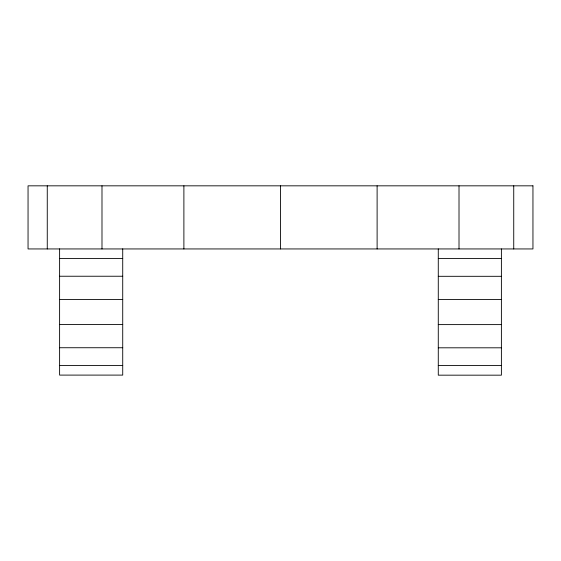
<?xml version="1.0" encoding="UTF-8"?>
<svg xmlns="http://www.w3.org/2000/svg" width="561" height="561" viewBox="0 0 561 561"><rect width="100%" height="100%" fill="white"/><g stroke="black" fill="none" stroke-linecap="round" stroke-linejoin="round"><path stroke-width="0.84" d="M59.606 258.481L122.719 258.481M438.281 258.551L501.394 258.551M59.606 276.236L122.719 276.236M438.281 276.307L501.394 276.307M59.606 299.434L122.719 299.434M438.281 299.504L501.394 299.504M59.606 324.538L122.719 324.538M438.281 324.609L501.394 324.609M59.606 347.736L122.719 347.736M438.281 347.806L501.394 347.806M59.606 365.492L122.719 365.492M438.281 365.562L501.394 365.562M513.736 185.831L513.736 248.944M501.394 248.944L501.394 375.169L438.281 375.169L438.281 248.944M459.01 185.831L459.01 248.944M377.111 185.831L377.111 248.944M280.5 185.831L280.5 248.944M183.889 185.831L183.889 248.944M122.719 248.874L122.719 375.099L59.606 375.099L59.606 248.874M101.99 185.831L101.99 248.944M47.264 185.831L47.264 248.944M532.95 185.831L28.05 185.831L28.05 248.944L532.95 248.944L532.95 185.831"/></g></svg>
